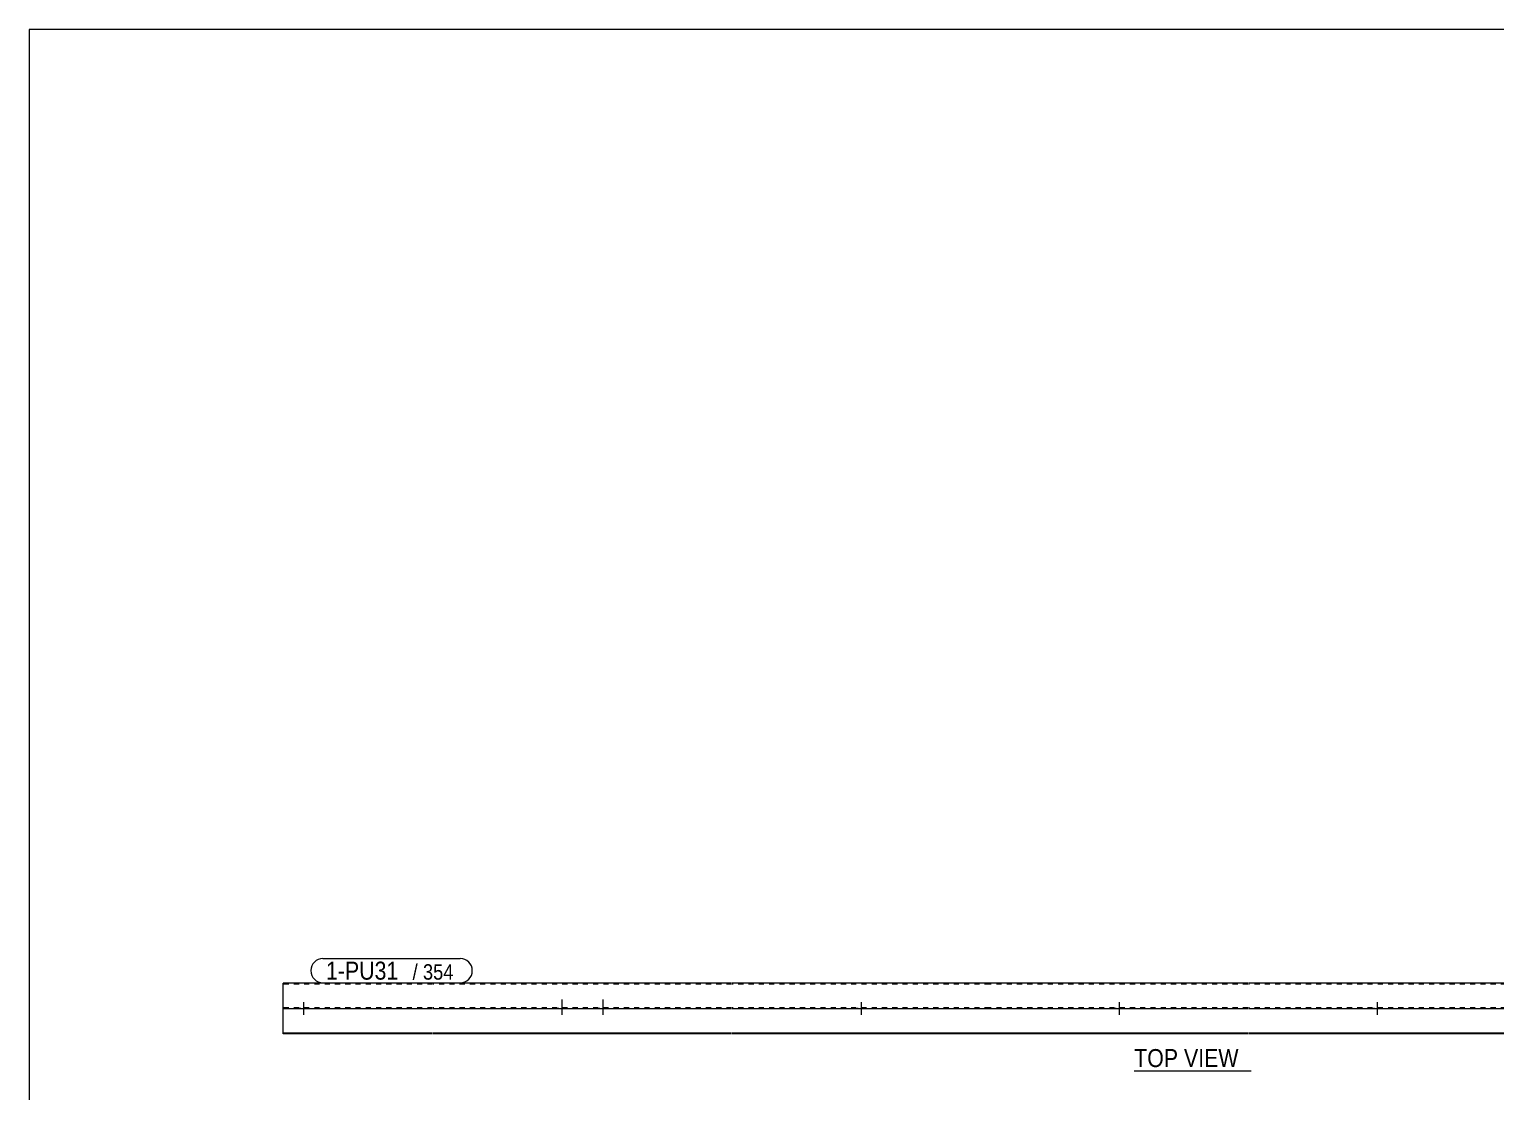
# Model space of a CAD drawing. Header units: millimetres. Extents: x 2 to 579, y 1 to 405.
# Drawn here: x 5 to 290.7, y 198.1 to 405 of the extents above; entities that cross this region are included whole.
import ezdxf

# ---------------------------------------------------------------- set-up
doc = ezdxf.new("R2010")
doc.units = ezdxf.units.MM
doc.linetypes.add('XKITLINE00', pattern=[0])
doc.linetypes.add('XKITLINE01', pattern=[4, 1, -1, 1, -1])
for name, color, linetype, lineweight in [('Bolt', 3, 'Continuous', 0), ('DrawingSheet', 5, 'Continuous', 0), ('OtherObjectType', 7, 'Continuous', 0), ('Part', 2, 'Continuous', 0), ('PartMark', 7, 'Continuous', 0)]:
    doc.layers.add(name, color=color, linetype=linetype, lineweight=lineweight)
doc.styles.add('ARIAL', font='ARIAL.TTF')

# ---------------------------------------------------------------- blocks, each defined once
blk = doc.blocks.new('*A10')
at = {"layer": 'Bolt'}
blk.add_hatch(color=3, dxfattribs=at).paths.add_polyline_path([(266.93, 214.25), (266.93, 214.43), (268.33, 214.43), (268.33, 214.25)], flags=17)
blk.add_hatch(color=3, dxfattribs=at).paths.add_polyline_path([(266.93, 214.25), (266.93, 214.43), (268.33, 214.43), (268.33, 214.25)], flags=17)
at = {"layer": 'Bolt', "color": 3, "linetype": 'XKITLINE00', "lineweight": 0}
for p, q in [((266.93, 214.43), (266.93, 214.25)), ((266.93, 214.43), (266.93, 214.25)), ((267.63, 215.59), (267.63, 213.09)), ((267.63, 215.59), (267.63, 213.09)), ((268.33, 214.43), (268.33, 214.25)), ((268.33, 214.43), (268.33, 214.25))]:
    blk.add_line(p, q, dxfattribs=at)
blk = doc.blocks.new('*A11')
at = {"layer": 'Bolt'}
blk.add_hatch(color=3, dxfattribs=at).paths.add_polyline_path([(266.93, 214.25), (266.93, 214.43), (268.33, 214.43), (268.33, 214.25)], flags=17)
blk.add_hatch(color=3, dxfattribs=at).paths.add_polyline_path([(266.93, 214.25), (266.93, 214.43), (268.33, 214.43), (268.33, 214.25)], flags=17)
at = {"layer": 'Bolt', "color": 3, "linetype": 'XKITLINE00', "lineweight": 0}
for p, q in [((266.93, 214.43), (266.93, 214.25)), ((266.93, 214.43), (266.93, 214.25)), ((267.63, 215.59), (267.63, 213.09)), ((267.63, 215.59), (267.63, 213.09)), ((268.33, 214.43), (268.33, 214.25)), ((268.33, 214.43), (268.33, 214.25))]:
    blk.add_line(p, q, dxfattribs=at)
blk = doc.blocks.new('*A12')
at = {"layer": 'Bolt'}
blk.add_hatch(color=3, dxfattribs=at).paths.add_polyline_path([(216.63, 214.25), (216.63, 214.43), (218.03, 214.43), (218.03, 214.25)], flags=17)
blk.add_hatch(color=3, dxfattribs=at).paths.add_polyline_path([(216.63, 214.25), (216.63, 214.43), (218.03, 214.43), (218.03, 214.25)], flags=17)
at = {"layer": 'Bolt', "color": 3, "linetype": 'XKITLINE00', "lineweight": 0}
for p, q in [((216.63, 214.43), (216.63, 214.25)), ((216.63, 214.43), (216.63, 214.25)), ((217.33, 215.59), (217.33, 213.09)), ((217.33, 215.59), (217.33, 213.09)), ((218.03, 214.43), (218.03, 214.25)), ((218.03, 214.43), (218.03, 214.25))]:
    blk.add_line(p, q, dxfattribs=at)
blk = doc.blocks.new('*A13')
at = {"layer": 'Bolt'}
blk.add_hatch(color=3, dxfattribs=at).paths.add_polyline_path([(216.63, 214.25), (216.63, 214.43), (218.03, 214.43), (218.03, 214.25)], flags=17)
blk.add_hatch(color=3, dxfattribs=at).paths.add_polyline_path([(216.63, 214.25), (216.63, 214.43), (218.03, 214.43), (218.03, 214.25)], flags=17)
at = {"layer": 'Bolt', "color": 3, "linetype": 'XKITLINE00', "lineweight": 0}
for p, q in [((216.63, 214.43), (216.63, 214.25)), ((216.63, 214.43), (216.63, 214.25)), ((217.33, 215.59), (217.33, 213.09)), ((217.33, 215.59), (217.33, 213.09)), ((218.03, 214.43), (218.03, 214.25)), ((218.03, 214.43), (218.03, 214.25))]:
    blk.add_line(p, q, dxfattribs=at)
blk = doc.blocks.new('*A16')
at = {"layer": 'Bolt'}
for points in [[(108.04, 214.25), (108.04, 214.43), (109.44, 214.43), (109.44, 214.25)], [(108.04, 214.25), (108.04, 214.43), (109.44, 214.43), (109.44, 214.25)], [(116.04, 214.25), (116.04, 214.43), (117.44, 214.43), (117.44, 214.25)], [(116.04, 214.25), (116.04, 214.43), (117.44, 214.43), (117.44, 214.25)]]:
    blk.add_hatch(color=3, dxfattribs=at).paths.add_polyline_path(points, flags=17)
at = {"layer": 'Bolt', "color": 3, "linetype": 'XKITLINE00', "lineweight": 0}
for p, q in [((108.04, 214.43), (108.04, 214.25)), ((108.04, 214.43), (108.04, 214.25)), ((108.74, 216.09), (108.74, 213.09)), ((108.74, 216.09), (108.74, 213.09)), ((109.44, 214.43), (109.44, 214.25)), ((109.44, 214.43), (109.44, 214.25)), ((116.04, 214.43), (116.04, 214.25)), ((116.04, 214.43), (116.04, 214.25)), ((116.74, 216.09), (116.74, 213.09)), ((116.74, 216.09), (116.74, 213.09)), ((117.44, 214.43), (117.44, 214.25)), ((117.44, 214.43), (117.44, 214.25))]:
    blk.add_line(p, q, dxfattribs=at)
blk = doc.blocks.new('*A17')
at = {"layer": 'Bolt'}
for points in [[(57.75, 214.25), (57.75, 214.43), (59.15, 214.43), (59.15, 214.25)], [(57.75, 214.25), (57.75, 214.43), (59.15, 214.43), (59.15, 214.25)], [(166.34, 214.25), (166.34, 214.43), (167.74, 214.43), (167.74, 214.25)], [(166.34, 214.25), (166.34, 214.43), (167.74, 214.43), (167.74, 214.25)]]:
    blk.add_hatch(color=3, dxfattribs=at).paths.add_polyline_path(points, flags=17)
at = {"layer": 'Bolt', "color": 3, "linetype": 'XKITLINE00', "lineweight": 0}
for p, q in [((57.75, 214.43), (57.75, 214.25)), ((57.75, 214.43), (57.75, 214.25)), ((58.45, 215.59), (58.45, 213.09)), ((58.45, 215.59), (58.45, 213.09)), ((59.15, 214.43), (59.15, 214.25)), ((59.15, 214.43), (59.15, 214.25)), ((166.34, 214.43), (166.34, 214.25)), ((166.34, 214.43), (166.34, 214.25)), ((167.04, 215.59), (167.04, 213.09)), ((167.04, 215.59), (167.04, 213.09)), ((167.74, 214.43), (167.74, 214.25)), ((167.74, 214.43), (167.74, 214.25))]:
    blk.add_line(p, q, dxfattribs=at)
blk = doc.blocks.new('*A18')
at = {"layer": 'Part', "color": 2, "linetype": 'XKITLINE00', "lineweight": 0}
for p, q in [((54.45, 209.61), (54.45, 219.25)), ((83.55, 219.25), (54.45, 219.25)), ((141.84, 219.25), (83.65, 219.25)), ((192.13, 219.25), (141.94, 219.25)), ((242.43, 219.25), (192.23, 219.25)), ((292.72, 219.25), (242.53, 219.25)), ((83.55, 214.25), (54.45, 214.25)), ((141.84, 214.25), (83.65, 214.25)), ((192.13, 214.25), (141.94, 214.25)), ((242.43, 214.25), (192.23, 214.25)), ((292.72, 214.25), (242.53, 214.25)), ((54.45, 209.43), (54.45, 209.61)), ((54.45, 209.61), (83.55, 209.61)), ((83.55, 209.43), (54.45, 209.43)), ((83.65, 209.61), (141.84, 209.61)), ((141.84, 209.43), (83.65, 209.43)), ((141.94, 209.61), (192.13, 209.61)), ((192.13, 209.43), (141.94, 209.43)), ((192.23, 209.61), (242.43, 209.61)), ((242.43, 209.43), (192.23, 209.43)), ((242.53, 209.61), (292.72, 209.61)), ((292.72, 209.43), (242.53, 209.43))]:
    blk.add_line(p, q, dxfattribs=at)
at = {"layer": 'Part', "color": 7, "linetype": 'XKITLINE01', "lineweight": 0}
for p, q in [((83.55, 219.07), (54.45, 219.07)), ((141.84, 219.07), (83.65, 219.07)), ((192.13, 219.07), (141.94, 219.07)), ((242.43, 219.07), (192.23, 219.07)), ((292.72, 219.07), (242.53, 219.07)), ((83.55, 214.43), (54.45, 214.43)), ((141.84, 214.43), (83.65, 214.43)), ((192.13, 214.43), (141.94, 214.43)), ((242.43, 214.43), (192.23, 214.43)), ((292.72, 214.43), (242.53, 214.43))]:
    blk.add_line(p, q, dxfattribs=at)
blk = doc.blocks.new('*A19')
at = {"layer": 'DrawingSheet', "color": 5, "linetype": 'XKITLINE00', "lineweight": 0}
for p, q in [((579, 405), (5, 405)), ((5, 405), (5, 5))]:
    blk.add_line(p, q, dxfattribs=at)
blk = doc.blocks.new('*A53')
at = {"layer": 'PartMark', "color": 7, "linetype": 'XKITLINE00', "lineweight": 0}
for p, q in [((62.2, 224.05), (88.96, 224.05)), ((62.2, 219.35), (88.96, 219.35))]:
    blk.add_line(p, q, dxfattribs=at)
for centre, start, end in [((62.2, 221.7), 90, 270), ((88.96, 221.7), 270, 90)]:
    blk.add_arc(centre, 2.35, start, end, dxfattribs=at)
at = {"layer": 'PartMark', "color": 1, "style": 'ARIAL', "width": 0.85}
blk.add_text('1-PU31', height=3.5, dxfattribs=at).set_placement((62.8, 219.95))
at = {"layer": 'PartMark', "color": 3, "style": 'ARIAL', "width": 0.85}
for s, p in [('/', (79.68, 219.95)), ('354', (81.69, 219.95))]:
    blk.add_text(s, height=3, dxfattribs=at).set_placement(p)
blk = doc.blocks.new('*A54')
at = {"layer": 'OtherObjectType', "color": 7, "linetype": 'XKITLINE00', "lineweight": 0}
blk.add_line((220.27, 202.18), (243.09, 202.18), dxfattribs=at)
at = {"layer": 'OtherObjectType', "color": 7, "style": 'ARIAL', "width": 0.85}
blk.add_text('TOP VIEW', height=3.5, dxfattribs=at).set_placement((220.27, 202.93))

msp = doc.modelspace()

# ---------------------------------------------------------------- block references
at = {"lineweight": 0}
for name in ['*A19', '*A53', '*A17', '*A16', '*A12', '*A13', '*A10', '*A11', '*A54']:
    msp.add_blockref(name, (0, 0), dxfattribs=at)
at = {"layer": 'Part', "lineweight": 0}
msp.add_blockref('*A18', (0, 0), dxfattribs=at)

doc.saveas('drawing.dxf')
